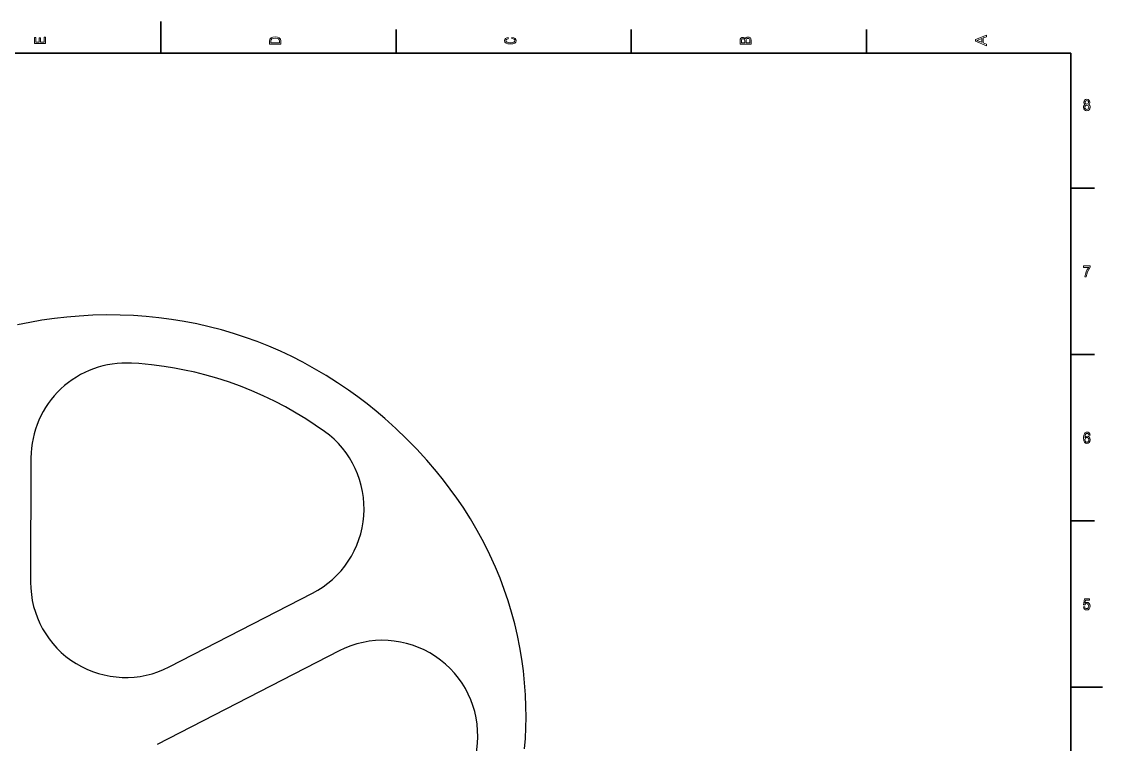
# Model space of a CAD drawing. Extents: x 0 to 594, y 0 to 420.
# Drawn here: x 253.1 to 594, y 191.9 to 420 of the extents above; entities that cross this region are included whole.
import ezdxf

# ---------------------------------------------------------------- set-up
doc = ezdxf.new("R2010")
doc.units = 0

msp = doc.modelspace()

# ---------------------------------------------------------------- linework, layer by layer
at = {"color": 7, "lineweight": 35, "ltscale": 0.25}
for p, q in [((297, 409.963135), (297, 419.963135)), ((584, 209.96312), (594, 209.96312))]:
    msp.add_line(p, q, dxfattribs=at)
at = {"color": 7, "lineweight": 35, "ltscale": 0.1875}
for p, q in [((371.200012, 409.963135), (371.200012, 417.463135)), ((445.399994, 409.963135), (445.399994, 417.463135)), ((519.599976, 409.963135), (519.599976, 417.463135)), ((584, 367.463135), (591.5, 367.463135)), ((584, 314.963135), (591.5, 314.963135)), ((584, 262.463135), (591.5, 262.463135))]:
    msp.add_line(p, q, dxfattribs=at)
at = {"color": 7, "lineweight": 35}
for p, q in [((584, 409.963135), (10, 409.963135)), ((584, 9.96312), (584, 409.963135))]:
    msp.add_line(p, q, dxfattribs=at)
for p, q in [((256.060669, 282.343262), (255.933655, 243.131226)), ((299.652893, 216.354858), (344.861694, 239.602905)), ((353.247864, 221.425903), (295.857056, 191.913452))]:
    msp.add_line(p, q)
at = {"color": 7, "lineweight": 13}
for points in [[(260.633545, 413.085846), (260.633545, 415.003082), (260.2099, 415.003082), (260.2099, 413.486725), (259.02475, 413.486725), (259.02475, 414.837494), (258.606171, 414.837494), (258.606171, 413.486725), (257.55719, 413.486725), (257.55719, 414.968231), (257.133545, 414.968231), (257.133545, 413.085846)], [(331.333557, 413.924713), (331.333557, 412.837799), (334.833557, 412.837799), (334.833557, 413.924713), (334.722595, 414.437592), (334.384705, 414.818726), (333.834991, 415.054016), (333.083557, 415.138702), (332.316986, 415.063416), (332.014404, 414.969299), (331.772308, 414.837555), (331.444519, 414.456421), (331.363831, 414.207031)], [(331.752136, 413.891785), (331.827789, 414.24939), (332.059784, 414.49408), (332.473328, 414.639923), (333.083557, 414.686981), (333.673615, 414.635223), (334.087158, 414.489349), (334.33429, 414.23999), (334.414978, 413.891785), (334.414978, 413.275391), (331.752136, 413.275391)], [(407.732391, 414.594727), (408.156006, 414.512421), (408.458618, 414.376617), (408.645203, 414.187317), (408.705719, 413.965088), (408.61496, 413.697601), (408.342621, 413.487732), (407.898804, 413.347809), (407.283539, 413.302551), (406.673309, 413.347809), (406.224457, 413.483612), (405.952118, 413.693481), (405.856293, 413.965088), (405.906738, 414.162628), (406.047943, 414.33136), (406.274902, 414.463043), (406.587585, 414.553589), (406.587585, 414.944519), (406.108459, 414.821075), (405.745361, 414.607086), (405.518402, 414.31488), (405.437714, 413.965088), (405.563812, 413.52887), (405.916809, 413.195526), (406.496796, 412.981537), (407.283539, 412.907471), (408.070282, 412.981537), (408.650269, 413.195526), (409.008331, 413.52887), (409.129364, 413.965088), (409.033539, 414.347809), (408.766235, 414.656464), (408.327484, 414.874573), (407.732391, 414.989807)], [(481.342346, 414.517639), (481.049835, 414.846985), (480.853149, 414.931702), (480.611084, 414.95993), (480.232819, 414.898743), (479.96051, 414.71524), (479.794067, 414.418823), (479.733551, 414.00473), (479.733551, 412.842529), (483.233551, 412.842529), (483.233551, 414.070618), (483.162933, 414.508209), (482.956177, 414.832886), (482.628357, 415.035217), (482.18457, 415.105804), (481.887024, 415.063446), (481.639893, 414.9505), (481.458344, 414.766998)], [(481.186005, 413.915344), (481.186005, 413.275421), (480.15213, 413.275421), (480.15213, 413.952972), (480.182404, 414.207062), (480.273163, 414.385864), (480.429504, 414.49411), (480.661499, 414.531738), (480.893494, 414.48938), (481.054871, 414.376465), (481.155731, 414.183533)], [(482.814972, 414.01886), (482.814972, 413.275421), (481.609619, 413.275421), (481.609619, 413.976501), (481.644928, 414.272949), (481.750854, 414.48468), (481.932404, 414.611725), (482.194641, 414.654083), (482.472015, 414.611725), (482.663666, 414.49411), (482.779663, 414.296478)], [(557.433594, 412.32251), (557.433594, 412.837982), (556.404785, 413.247009), (556.404785, 414.799042), (557.433594, 415.208069), (557.433594, 415.734772), (553.928528, 414.311584), (553.928528, 413.740082)], [(555.976074, 413.4263), (554.432861, 414.025848), (555.976074, 414.625366)], [(588.547485, 393.815735), (588.325256, 393.67453), (588.172791, 393.477844), (588.076904, 393.230713), (588.046387, 392.933167), (588.116089, 392.484314), (588.316528, 392.136353), (588.643372, 391.914429), (589.08783, 391.828705), (589.527893, 391.914429), (589.854675, 392.136353), (590.055115, 392.484314), (590.129211, 392.933167), (590.09436, 393.230713), (590.002869, 393.477844), (589.846008, 393.67453), (589.628113, 393.815735), (589.802429, 393.936768), (589.924438, 394.10321), (589.998474, 394.304932), (590.024658, 394.552032), (589.954895, 394.910126), (589.771912, 395.197571), (589.475586, 395.384186), (589.08783, 395.454773), (588.695618, 395.384186), (588.399353, 395.197571), (588.211975, 394.910126), (588.146606, 394.552032), (588.168396, 394.304932), (588.242493, 394.10321)], [(588.464722, 392.943268), (588.503906, 393.210541), (588.63031, 393.412262), (588.826355, 393.543396), (589.08783, 393.588776), (589.34491, 393.543396), (589.540955, 393.412262), (589.667358, 393.210541), (589.710938, 392.943268), (589.667358, 392.655792), (589.540955, 392.438934), (589.34491, 392.297729), (589.08783, 392.252319), (588.826355, 392.297729), (588.63031, 392.438934), (588.503906, 392.655792)], [(588.560547, 394.511688), (588.595398, 394.733612), (588.700012, 394.90506), (588.865601, 395.010986), (589.08783, 395.051331), (589.305664, 395.010986), (589.471252, 394.90506), (589.575806, 394.733612), (589.615051, 394.511688), (589.575806, 394.28476), (589.471252, 394.108246), (589.305664, 393.992249), (589.08783, 393.95694), (588.865601, 393.997284), (588.700012, 394.108246), (588.595398, 394.28476)], [(588.482117, 339.429565), (588.922241, 339.429565), (589.06604, 340.261688), (589.318726, 341.038361), (589.676025, 341.759521), (590.142273, 342.435333), (590.142273, 342.853912), (588.068176, 342.853912), (588.068176, 342.394989), (589.723999, 342.394989), (589.24469, 341.714142), (588.882996, 341.003052), (588.63031, 340.246582)], [(590.133545, 289.486481), (590.050781, 289.894989), (589.85907, 290.197571), (589.562744, 290.389221), (589.179321, 290.454773), (588.922241, 290.419464), (588.700012, 290.323669), (588.503906, 290.167328), (588.338318, 289.945404), (588.207642, 289.66803), (588.111755, 289.330139), (588.050781, 288.931732), (588.033325, 288.48288), (588.103027, 287.766754), (588.316528, 287.247284), (588.660767, 286.934601), (589.131409, 286.828705), (589.554016, 286.919464), (589.876465, 287.156525), (590.085632, 287.529724), (590.159729, 288.003784), (590.085632, 288.48288), (589.885193, 288.851044), (589.575806, 289.083038), (589.192383, 289.163727), (588.778442, 289.062836), (588.469055, 288.775391), (588.534424, 289.330139), (588.673889, 289.728546), (588.88739, 289.965576), (589.183655, 290.046295), (589.40155, 290.00592), (589.567139, 289.900024), (589.676025, 289.723511), (589.732666, 289.486481)], [(589.737061, 287.998718), (589.689148, 287.681), (589.567139, 287.438934), (589.371033, 287.277557), (589.127014, 287.227112), (588.869934, 287.277557), (588.673889, 287.433899), (588.547485, 287.675964), (588.508301, 287.993683), (588.55188, 288.306366), (588.673889, 288.543396), (588.874268, 288.694702), (589.14447, 288.750183), (589.379761, 288.694702), (589.567139, 288.548431), (589.689148, 288.311401)], [(588.007202, 235.342361), (588.103027, 234.928818), (588.316528, 234.606049), (588.63031, 234.404312), (589.031189, 234.328674), (589.471252, 234.419449), (589.815491, 234.666565), (590.033325, 235.059937), (590.11615, 235.564255), (590.042053, 236.033279), (589.832886, 236.401443), (589.506104, 236.638474), (589.083435, 236.724197), (588.756653, 236.663681), (588.503906, 236.497253), (588.625916, 237.440338), (589.950562, 237.440338), (589.950562, 237.853882), (588.333984, 237.853882), (588.09436, 235.997986), (588.442932, 235.997986), (588.695618, 236.235016), (589.018066, 236.32074), (589.296936, 236.265274), (589.510498, 236.103882), (589.645569, 235.856766), (589.693481, 235.539047), (589.645569, 235.221329), (589.506104, 234.974197), (589.292603, 234.817856), (589.018066, 234.76239), (588.78717, 234.797684), (588.608521, 234.913681), (588.477783, 235.095245), (588.412415, 235.342361)]]:
    msp.add_lwpolyline(points, close=True, dxfattribs=at)
for points in [[(411.768188, 190.467285), (412.011963, 193.807983), (412.161865, 197.152466), (412.218262, 200.497681), (412.181641, 203.840576), (412.029236, 207.601807), (411.759766, 211.353271), (411.373718, 215.090942), (410.871582, 218.811157), (410.253784, 222.509644), (409.509583, 226.234497), (408.6474, 229.930054), (407.667786, 233.593018), (406.571289, 237.219971), (405.358643, 240.807739), (404.030701, 244.353149), (402.588318, 247.852783), (400.815735, 251.761719), (398.898376, 255.608154), (396.841614, 259.387085), (394.652832, 263.092041), (392.338257, 266.718872), (390.356628, 269.624268), (388.295471, 272.477783), (386.15741, 275.278687), (383.945129, 278.025879), (380.914917, 281.568115), (377.766296, 285.010132), (374.505066, 288.348022), (371.136841, 291.577759), (367.666931, 294.695313), (364.893066, 297.046387), (362.063171, 299.32373), (359.178101, 301.525879), (356.238525, 303.650757), (352.739197, 306.03125), (349.1698, 308.299438), (345.534363, 310.450562), (341.836914, 312.479614), (338.302063, 314.275513), (334.716675, 315.959717), (331.083679, 317.530762), (327.406128, 318.987915), (323.687012, 320.329956), (319.929565, 321.55603), (316.13678, 322.665405), (312.248718, 323.672485), (308.330444, 324.558594), (304.38562, 325.32373), (300.418335, 325.968384), (296.432678, 326.49292), (292.432495, 326.898071), (288.421448, 327.184082), (284.138062, 327.358765), (279.851257, 327.399048), (275.564697, 327.304688), (271.282349, 327.075195), (267.349182, 326.744141), (263.429504, 326.297974), (259.526672, 325.73584), (255.643738, 325.057617), (251.784363, 324.263062)], [(348.649048, 290.646362), (345.735535, 292.678467), (342.768738, 294.619385), (339.749084, 296.466797), (336.329712, 298.40979), (332.851318, 300.231934), (329.316833, 301.931641), (325.729309, 303.50708), (322.092041, 304.956909), (318.408081, 306.279663), (314.680786, 307.474243), (310.913513, 308.539429), (307.731506, 309.331055), (304.524719, 310.031372), (301.297424, 310.640381), (298.053833, 311.158447), (294.084656, 311.666992), (290.098877, 312.041992), (287.808838, 312.196899)], [(396.463623, 188.322876), (396.866455, 192.300293)]]:
    msp.add_lwpolyline(points)
for centre, start, end in [((286.060547, 282.245972), 86.659268, 179.814374), ((331.142273, 266.281982), 297.213882, 54.301172), ((285.933472, 243.034058), 179.814374, 297.213882), ((366.967285, 194.746704), 355.322244, 117.213887)]:
    msp.add_arc(centre, 30, start, end)

doc.saveas('drawing.dxf')
